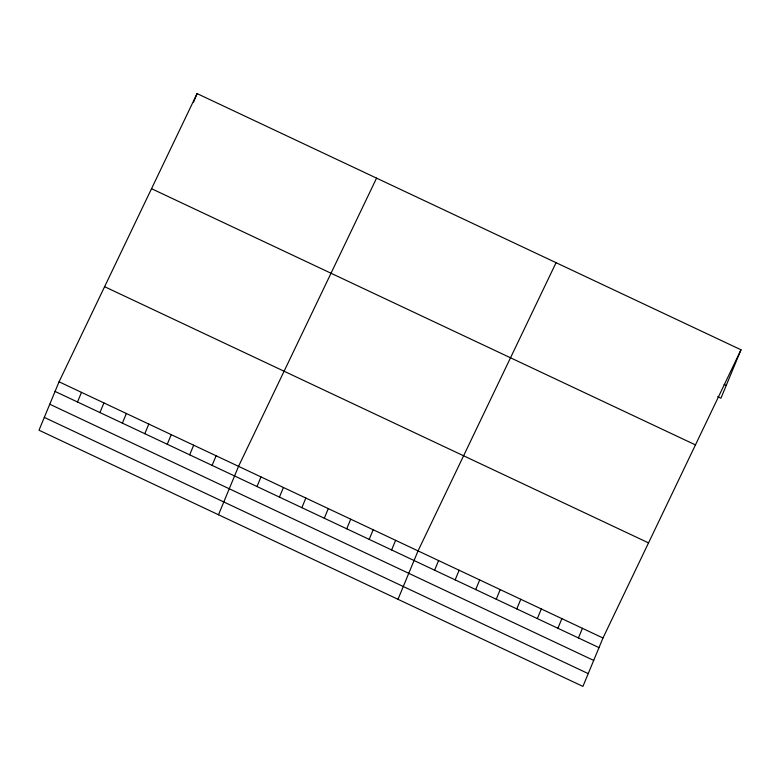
<?xml version="1.0" encoding="UTF-8"?>
<svg xmlns="http://www.w3.org/2000/svg" width="780" height="780" viewBox="0 0 780 780"><rect width="100%" height="100%" fill="white"/><g stroke="black" fill="none" stroke-linecap="round" stroke-linejoin="round"><path stroke-width="1.17" d="M59.056 381.8L39 430.209L582.923 686.41L602.979 638.001L741 349.791L197.077 93.59L59.056 381.8L602.979 638.001M193.537 102.141L197.077 93.59M77.503 401.993L81.49 392.369M99.938 412.561L103.925 402.928M122.382 423.121L126.36 413.498M144.817 433.69L148.804 424.066M167.251 444.259L171.239 434.635M189.686 454.828L193.674 445.204M212.121 465.397L216.109 455.773M218.498 514.761L238.543 466.342L376.574 178.132M257 486.535L260.988 476.911M279.435 497.104L283.423 487.481M301.87 507.673L305.857 498.049M324.305 518.242L328.292 508.618M346.749 528.811L350.737 519.188M369.184 539.38L373.171 529.757M391.619 549.949L395.606 540.325M397.985 599.303L418.041 550.894L556.062 262.685M434.606 570.19L438.594 560.567M455.149 579.871L459.137 570.248M475.702 589.553L479.69 579.93M496.246 599.235L500.233 589.602M516.799 608.907L520.786 599.284M537.342 618.589L541.33 608.966M557.895 628.27L561.883 618.647M578.438 637.942L582.426 628.319M741 349.791L720.944 398.2L717.697 396.679M724.084 384.384L726.248 385.408M151.525 188.692L695.448 444.902M104.598 286.689L648.521 542.89M55.068 391.423L598.991 647.624M49.764 404.225L593.687 660.426M44.304 417.407L588.227 673.618"/></g></svg>
